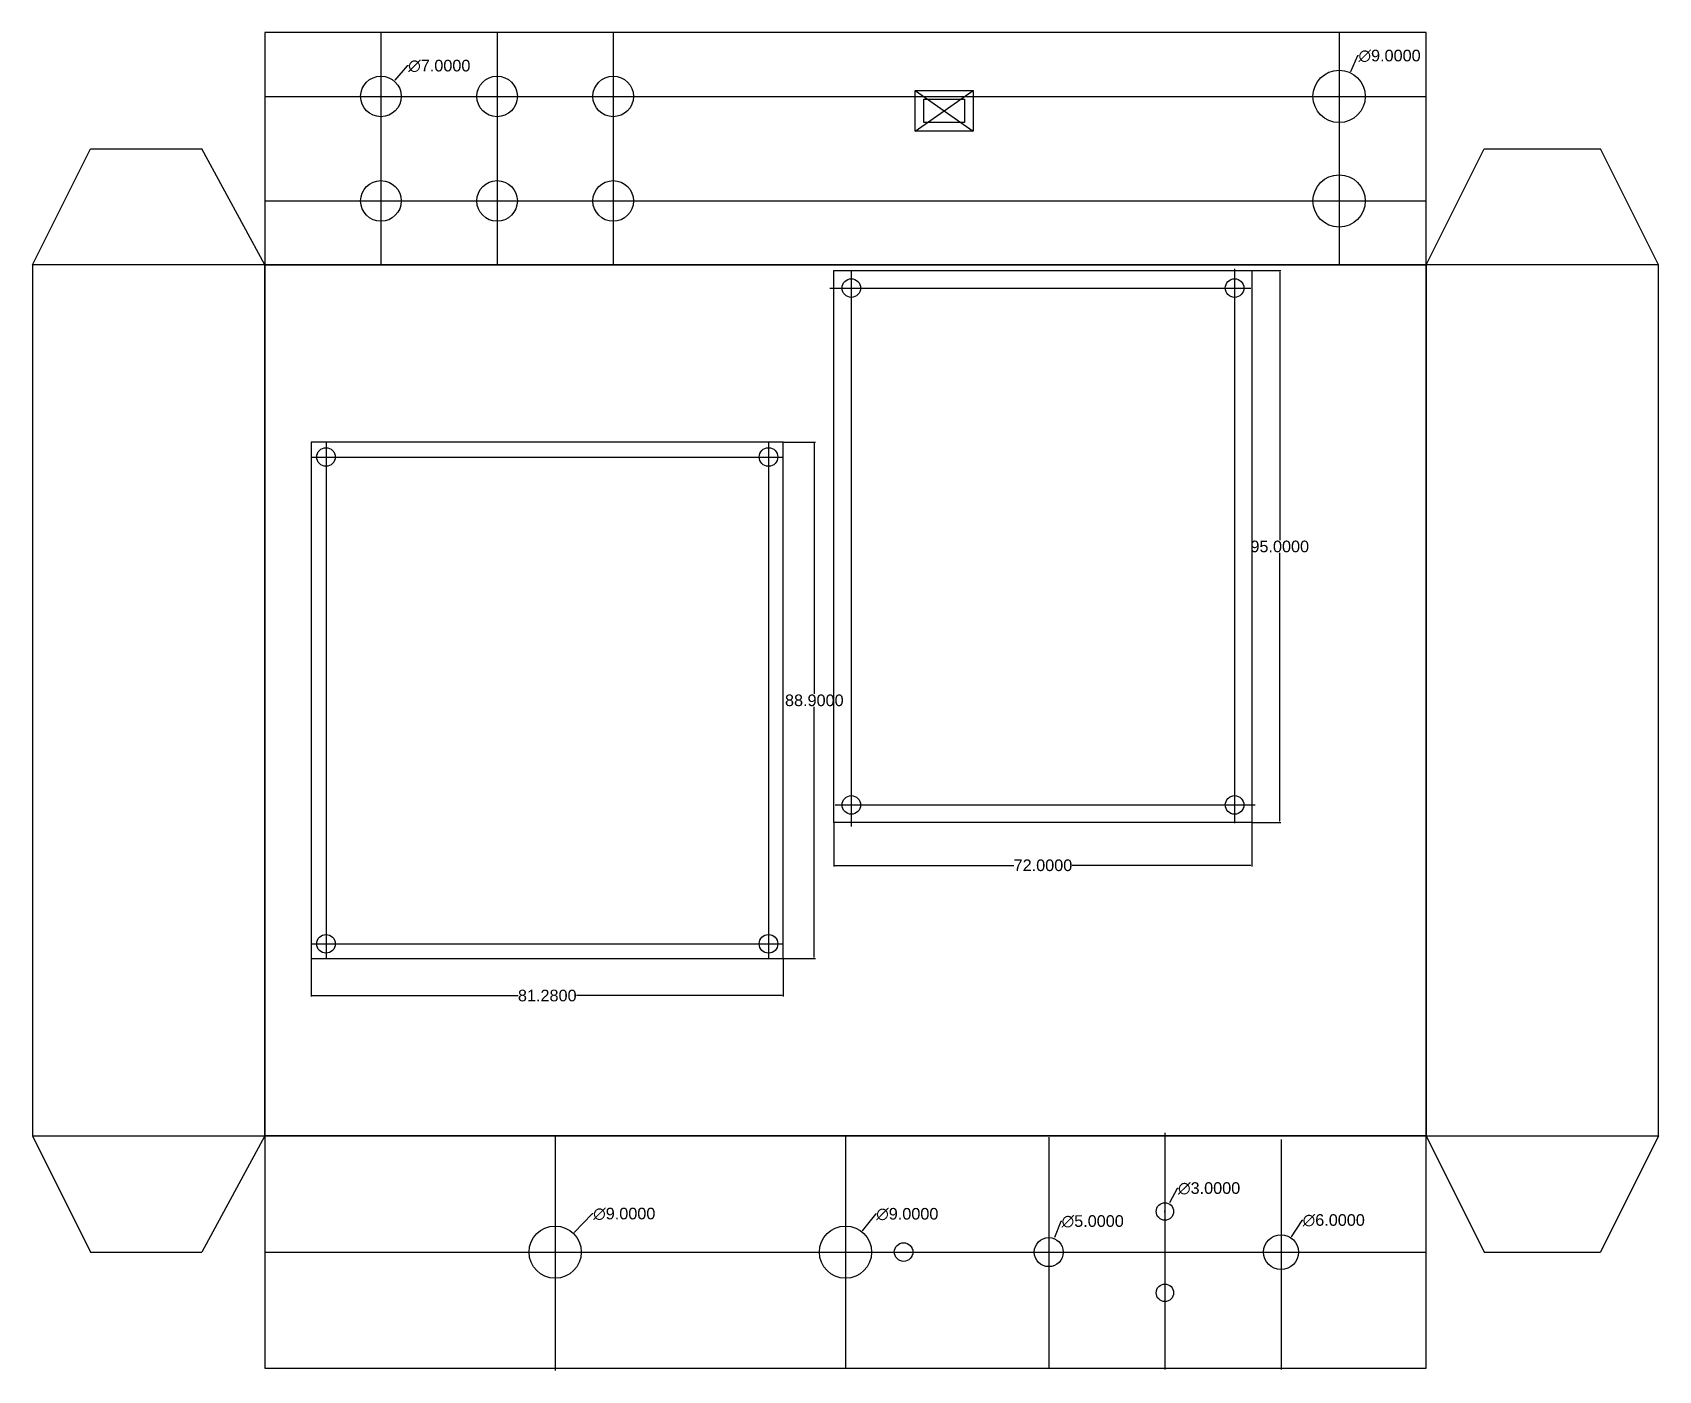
# Model space of a CAD drawing. Header units: inches. Extents: x -40 to 240, y -40 to 190.
import ezdxf

# ---------------------------------------------------------------- set-up
doc = ezdxf.new("R2010")
doc.units = ezdxf.units.IN
doc.header["$MEASUREMENT"] = 0
for name, color, linetype in [('1 Case', 7, 'Continuous'), ('2 PCB', 3, 'Continuous'), ('4 Hole', 7, 'Continuous'), ('5 Guide', 7, 'Continuous'), ('7 Anno', 4, 'Continuous')]:
    doc.layers.add(name, color=color, linetype=linetype)
doc.styles.get("Standard").update_dxf_attribs({"font": 'arial.ttf'})
doc.dimstyles.get("Standard").update_dxf_attribs({"dimtxt": 2, "dimasz": 0.18, "dimexe": 0.18, "dimexo": 0.0625, "dimgap": 0.09, "dimtad": 0, "dimtih": 1, "dimtoh": 1, "dimdec": 4, "dimzin": 0, "dimdsep": 46, "dimtxsty": 'Standard', "dimcen": 0.09, "dimadec": 0, "dimazin": 0, "dimtfac": 1, "dimtdec": 4, "dimtofl": 0, "dimtmove": 0, "dimatfit": 3, "dimfxl": 1, "dimtolj": 1, "dimtzin": 0, "dimarcsym": 0})

# ---------------------------------------------------------------- blocks, each defined once
blk = doc.blocks.new('*D3')
at = {"layer": '7 Anno', "color": 0, "lineweight": -2, "transparency": 16777216}
for p, q in [((98, 53.94), (98, 46.42)), ((170, 53.94), (170, 46.42)), ((98.18, 46.6), (128.99, 46.6)), ((169.82, 46.6), (139.01, 46.6))]:
    blk.add_line(p, q, dxfattribs=at)
at = {"layer": '7 Anno', "color": 0, "transparency": 16777216}
for points in [[(98.18, 46.63), (98.18, 46.57), (98, 46.6)], [(169.82, 46.63), (169.82, 46.57), (170, 46.6)]]:
    blk.add_solid(points, dxfattribs=at)
at = {"layer": 'Defpoints', "color": 0, "transparency": 16777216}
for p in [(98, 54), (170, 54), (170, 46.6)]:
    blk.add_point(p, dxfattribs=at)
at = {"layer": '7 Anno', "color": 0, "transparency": 16777216, "insert": (134, 46.6), "char_height": 2, "attachment_point": 5}
blk.add_mtext('\\A1;72.0000', dxfattribs=at)
blk = doc.blocks.new('*D5')
at = {"layer": '7 Anno', "color": 0, "lineweight": -2, "transparency": 16777216}
for p, q in [((24.54, 184.24), (22.41, 181.78)), ((24.72, 184.24), (24.54, 184.24)), ((19.91, 179), (20.09, 179)), ((20, 178.91), (20, 179.09))]:
    blk.add_line(p, q, dxfattribs=at)
at = {"layer": '7 Anno', "color": 0, "transparency": 16777216}
blk.add_solid([(22.39, 181.8), (22.43, 181.76), (22.29, 181.64)], dxfattribs=at)
at = {"layer": 'Defpoints', "color": 0, "transparency": 16777216}
for p in [(22.29, 181.64), (17.71, 176.36)]:
    blk.add_point(p, dxfattribs=at)
at = {"layer": '7 Anno', "color": 0, "transparency": 16777216, "insert": (30.05, 184.24), "char_height": 2, "attachment_point": 5}
blk.add_mtext('\\A1;∅7.0000', dxfattribs=at)
blk = doc.blocks.new('*D6')
at = {"layer": '7 Anno', "color": 0, "lineweight": -2, "transparency": 16777216}
for p, q in [((188.19, 185.97), (186.95, 183.26)), ((188.37, 185.97), (188.19, 185.97)), ((184.91, 179), (185.09, 179)), ((185, 178.91), (185, 179.09))]:
    blk.add_line(p, q, dxfattribs=at)
at = {"layer": '7 Anno', "color": 0, "transparency": 16777216}
blk.add_solid([(186.92, 183.27), (186.97, 183.24), (186.87, 183.09)], dxfattribs=at)
at = {"layer": 'Defpoints', "color": 0, "transparency": 16777216}
for p in [(186.87, 183.09), (183.13, 174.91)]:
    blk.add_point(p, dxfattribs=at)
at = {"layer": '7 Anno', "color": 0, "transparency": 16777216, "insert": (193.69, 185.97), "char_height": 2, "attachment_point": 5}
blk.add_mtext('\\A1;∅9.0000', dxfattribs=at)
blk = doc.blocks.new('*D7')
at = {"layer": '7 Anno', "color": 0, "lineweight": -2, "transparency": 16777216}
for p, q in [((56.39, -13.42), (53.26, -16.64)), ((56.57, -13.42), (56.39, -13.42)), ((49.91, -20), (50.09, -20)), ((50, -20.09), (50, -19.91))]:
    blk.add_line(p, q, dxfattribs=at)
at = {"layer": '7 Anno', "color": 0, "transparency": 16777216}
blk.add_solid([(53.24, -16.62), (53.28, -16.66), (53.13, -16.77)], dxfattribs=at)
at = {"layer": 'Defpoints', "color": 0, "transparency": 16777216}
for p in [(53.13, -16.77), (46.87, -23.23)]:
    blk.add_point(p, dxfattribs=at)
at = {"layer": '7 Anno', "color": 0, "transparency": 16777216, "insert": (61.9, -13.42), "char_height": 2, "attachment_point": 5}
blk.add_mtext('\\A1;∅9.0000', dxfattribs=at)
blk = doc.blocks.new('*D8')
at = {"layer": '7 Anno', "color": 0, "lineweight": -2, "transparency": 16777216}
for p, q in [((105.14, -13.46), (102.89, -16.32)), ((105.32, -13.46), (105.14, -13.46)), ((99.91, -20), (100.09, -20)), ((100, -20.09), (100, -19.91))]:
    blk.add_line(p, q, dxfattribs=at)
at = {"layer": '7 Anno', "color": 0, "transparency": 16777216}
blk.add_solid([(102.87, -16.3), (102.92, -16.34), (102.78, -16.46)], dxfattribs=at)
at = {"layer": 'Defpoints', "color": 0, "transparency": 16777216}
for p in [(102.78, -16.46), (97.22, -23.54)]:
    blk.add_point(p, dxfattribs=at)
at = {"layer": '7 Anno', "color": 0, "transparency": 16777216, "insert": (110.64, -13.46), "char_height": 2, "attachment_point": 5}
blk.add_mtext('\\A1;∅9.0000', dxfattribs=at)
blk = doc.blocks.new('*D9')
at = {"layer": '7 Anno', "color": 0, "lineweight": -2, "transparency": 16777216}
for p, q in [((137.07, -14.71), (135.97, -17.5)), ((137.25, -14.71), (137.07, -14.71)), ((134.91, -20), (135.09, -20)), ((135, -20.09), (135, -19.91))]:
    blk.add_line(p, q, dxfattribs=at)
at = {"layer": '7 Anno', "color": 0, "transparency": 16777216}
blk.add_solid([(135.95, -17.49), (136, -17.51), (135.91, -17.67)], dxfattribs=at)
at = {"layer": 'Defpoints', "color": 0, "transparency": 16777216}
for p in [(135.91, -17.67), (134.09, -22.33)]:
    blk.add_point(p, dxfattribs=at)
at = {"layer": '7 Anno', "color": 0, "transparency": 16777216, "insert": (142.57, -14.71), "char_height": 2, "attachment_point": 5}
blk.add_mtext('\\A1;∅5.0000', dxfattribs=at)
blk = doc.blocks.new('*D10')
at = {"layer": '7 Anno', "color": 0, "lineweight": -2, "transparency": 16777216}
for p, q in [((157.11, -9.03), (155.79, -11.52)), ((157.29, -9.03), (157.11, -9.03)), ((154.91, -13), (155.09, -13)), ((155, -13.09), (155, -12.91))]:
    blk.add_line(p, q, dxfattribs=at)
at = {"layer": '7 Anno', "color": 0, "transparency": 16777216}
blk.add_solid([(155.76, -11.5), (155.82, -11.53), (155.7, -11.68)], dxfattribs=at)
at = {"layer": 'Defpoints', "color": 0, "transparency": 16777216}
for p in [(155.7, -11.68), (154.3, -14.32)]:
    blk.add_point(p, dxfattribs=at)
at = {"layer": '7 Anno', "color": 0, "transparency": 16777216, "insert": (162.62, -9.03), "char_height": 2, "attachment_point": 5}
blk.add_mtext('\\A1;∅3.0000', dxfattribs=at)
blk = doc.blocks.new('*D11')
at = {"layer": '7 Anno', "color": 0, "lineweight": -2, "transparency": 16777216}
for p, q in [((178.57, -14.53), (176.74, -17.34)), ((178.75, -14.53), (178.57, -14.53)), ((174.91, -20), (175.09, -20)), ((175, -20.09), (175, -19.91))]:
    blk.add_line(p, q, dxfattribs=at)
at = {"layer": '7 Anno', "color": 0, "transparency": 16777216}
blk.add_solid([(176.71, -17.32), (176.76, -17.35), (176.64, -17.49)], dxfattribs=at)
at = {"layer": 'Defpoints', "color": 0, "transparency": 16777216}
for p in [(176.64, -17.49), (173.36, -22.51)]:
    blk.add_point(p, dxfattribs=at)
at = {"layer": '7 Anno', "color": 0, "transparency": 16777216, "insert": (184.08, -14.53), "char_height": 2, "attachment_point": 5}
blk.add_mtext('\\A1;∅6.0000', dxfattribs=at)
blk = doc.blocks.new('*D12')
at = {"layer": '7 Anno', "color": 0, "lineweight": -2, "transparency": 16777216}
for p, q in [((170.06, 149), (174.96, 149)), ((174.78, 148.82), (174.78, 102.61)), ((174.78, 54.18), (174.78, 100.39)), ((170.06, 54), (174.96, 54))]:
    blk.add_line(p, q, dxfattribs=at)
at = {"layer": '7 Anno', "color": 0, "transparency": 16777216}
for points in [[(174.75, 148.82), (174.81, 148.82), (174.78, 149)], [(174.75, 54.18), (174.81, 54.18), (174.78, 54)]]:
    blk.add_solid(points, dxfattribs=at)
at = {"layer": 'Defpoints', "color": 0, "transparency": 16777216}
for p in [(170, 149), (170, 54), (174.78, 54)]:
    blk.add_point(p, dxfattribs=at)
at = {"layer": '7 Anno', "color": 0, "transparency": 16777216, "insert": (174.78, 101.5), "char_height": 2, "attachment_point": 5}
blk.add_mtext('\\A1;95.0000', dxfattribs=at)
blk = doc.blocks.new('*D13')
at = {"layer": '7 Anno', "color": 0, "lineweight": -2, "transparency": 16777216}
for p, q in [((8, 30.49), (8, 23.99)), ((89.28, 30.49), (89.28, 23.99)), ((8.18, 24.17), (43.62, 24.17)), ((89.1, 24.17), (53.66, 24.17))]:
    blk.add_line(p, q, dxfattribs=at)
at = {"layer": '7 Anno', "color": 0, "transparency": 16777216}
for points in [[(8.18, 24.2), (8.18, 24.14), (8, 24.17)], [(89.1, 24.2), (89.1, 24.14), (89.28, 24.17)]]:
    blk.add_solid(points, dxfattribs=at)
at = {"layer": 'Defpoints', "color": 0, "transparency": 16777216}
for p in [(8, 30.55), (89.28, 30.55), (89.28, 24.17)]:
    blk.add_point(p, dxfattribs=at)
at = {"layer": '7 Anno', "color": 0, "transparency": 16777216, "insert": (48.64, 24.17), "char_height": 2, "attachment_point": 5}
blk.add_mtext('\\A1;81.2800', dxfattribs=at)
blk = doc.blocks.new('*D14')
at = {"layer": '7 Anno', "color": 0, "lineweight": -2, "transparency": 16777216}
for p, q in [((89.34, 119.45), (94.81, 119.45)), ((94.63, 119.27), (94.63, 76.11)), ((94.63, 30.73), (94.63, 73.89)), ((89.34, 30.55), (94.81, 30.55))]:
    blk.add_line(p, q, dxfattribs=at)
at = {"layer": '7 Anno', "color": 0, "transparency": 16777216}
for points in [[(94.6, 119.27), (94.66, 119.27), (94.63, 119.45)], [(94.6, 30.73), (94.66, 30.73), (94.63, 30.55)]]:
    blk.add_solid(points, dxfattribs=at)
at = {"layer": 'Defpoints', "color": 0, "transparency": 16777216}
for p in [(89.28, 119.45), (89.28, 30.55), (94.63, 30.55)]:
    blk.add_point(p, dxfattribs=at)
at = {"layer": '7 Anno', "color": 0, "transparency": 16777216, "insert": (94.63, 75), "char_height": 2, "attachment_point": 5}
blk.add_mtext('\\A1;88.9000', dxfattribs=at)

msp = doc.modelspace()

# ---------------------------------------------------------------- linework, layer by layer
at = {"layer": '1 Case'}
for p, q in [((-40, 150), (-30, 170)), ((-30, 170), (-10.85762, 170)), ((0, 150), (-10.85762, 170)), ((200, 150), (210, 170)), ((210, 170), (230, 170)), ((240, 150), (230, 170)), ((-40, 0), (-30, -20)), ((0, 0), (-10.85762, -20)), ((200, 0), (210, -20)), ((240, 0), (230, -20)), ((-30, -20), (-10.85762, -20)), ((210, -20), (230, -20))]:
    msp.add_line(p, q, dxfattribs=at)
for points in [[(0, 150), (200, 150), (200, 190), (0, 190)], [(-40, 0), (0, 0), (0, 150), (-40, 150)], [(0, 0), (200, 0), (200, 150), (0, 150)], [(200, 0), (240, 0), (240, 150), (200, 150)], [(0, -40), (200, -40), (200, 0), (0, 0)]]:
    msp.add_lwpolyline(points, close=True, dxfattribs=at)
at = {"layer": '2 PCB'}
for points in [[(170, 54), (98, 54), (98, 149), (170, 149)], [(8, 30.55), (89.28, 30.55), (89.28, 119.45), (8, 119.45)]]:
    msp.add_lwpolyline(points, close=True, dxfattribs=at)
at = {"layer": '4 Hole'}
for p, q in [((112, 180), (122, 173)), ((112, 173), (122, 180)), ((8, 116.91), (89.28, 116.91))]:
    msp.add_line(p, q, dxfattribs=at)
msp.add_lwpolyline([(112, 180), (122, 180), (122, 173), (112, 173)], close=True, dxfattribs=at)
for centre, radius in [((101, 146), 1.6), ((167, 146), 1.6), ((101, 57), 1.6), ((167, 57), 1.6), ((155, -13), 1.5), ((50, -20), 4.5), ((100, -20), 4.5), ((109.99998, -19.98226), 1.6), ((135, -20), 2.5), ((175, -20), 3), ((155, -27), 1.5)]:
    msp.add_circle(centre, radius, dxfattribs=at)
at = {"layer": '5 Guide'}
for p, q in [((20, 190), (20, 150)), ((40, 190), (40, 150)), ((60, 190), (60, 150)), ((185, 190), (185, 150)), ((112, 180), (122, 180)), ((0, 179), (200, 179)), ((0, 161), (200, 161)), ((101, 149.10747), (101, 53.27868)), ((167, 149.29574), (167, 53.84348)), ((97.27369, 146), (169.80149, 146)), ((10.54, 119.45), (10.54, 30.55)), ((86.74, 119.45), (86.74, 30.55)), ((98.21561, 57), (170.55502, 57)), ((8, 33.09), (89.28, 33.09)), ((100, 0), (100, -40)), ((155, 0.55064), (155, -40.18617)), ((50, -0.01514), (50, -40.37476)), ((135, -0.20374), (135, -39.99757)), ((175, -0.58093), (175, -40.18617)), ((0, -20), (200, -20))]:
    msp.add_line(p, q, dxfattribs=at)
msp.add_lwpolyline([(113.5, 178.5), (120.5, 178.5), (120.5, 174.5), (113.5, 174.5)], close=True, dxfattribs=at)
for centre, radius in [((20, 179), 3.5), ((40, 179), 3.5), ((60, 179), 3.5), ((185, 179), 4.5), ((185, 161), 4.5), ((20, 161), 3.5), ((40, 161), 3.5), ((60, 161), 3.5), ((10.54, 116.91), 1.6), ((86.74, 116.91), 1.6), ((10.54, 33.09), 1.6), ((86.74, 33.09), 1.6)]:
    msp.add_circle(centre, radius, dxfattribs=at)

# ---------------------------------------------------------------- dimensions: what is measured, and where the dimension line sits
at = {"layer": '7 Anno'}
for p1, p2, picture, middle in [((17.70631, 176.35633), (22.29369, 181.64367), '*D5', (30.05063, 184.23806)), ((183.12882, 174.90748), (186.87118, 183.09252), '*D6', (193.69296, 185.97026)), ((154.29549, -14.32426), (155.70451, -11.67574), '*D10', (162.61656, -9.03286)), ((46.86508, -23.22836), (53.13492, -16.77164), '*D7', (61.89628, -13.41926)), ((97.21955, -23.53823), (102.78045, -16.46177), '*D8', (110.64152, -13.46488)), ((134.09132, -22.32901), (135.90868, -17.67099), '*D9', (142.57158, -14.70584)), ((173.35917, -22.51151), (176.64083, -17.48849), '*D11', (184.08065, -14.52856))]:
    dim = msp.add_diameter_dim_2p(p1=p1, p2=p2, dimstyle='Standard', dxfattribs=at)
    dim.commit()
    dim.dimension.update_dxf_attribs({"geometry": picture, "text_midpoint": middle, "dimtype": 163})
for base, p1, p2, picture, middle in [((174.78333, 54), (170, 149), (170, 54), '*D12', (174.78333, 101.5)), ((94.6289, 30.55), (89.28, 119.45), (89.28, 30.55), '*D14', (94.6289, 75))]:
    dim = msp.add_linear_dim(base=base, p1=p1, p2=p2, angle=90, dimstyle='Standard', dxfattribs=at)
    dim.commit()
    dim.dimension.update_dxf_attribs({"geometry": picture, "text_midpoint": middle})
for base, p1, p2, picture, middle in [((170, 46.59812), (98, 54), (170, 54), '*D3', (134, 46.59812)), ((89.28, 24.17135), (8, 30.55), (89.28, 30.55), '*D13', (48.64, 24.17135))]:
    dim = msp.add_linear_dim(base=base, p1=p1, p2=p2, dimstyle='Standard', dxfattribs=at)
    dim.commit()
    dim.dimension.update_dxf_attribs({"geometry": picture, "text_midpoint": middle})

doc.saveas('drawing.dxf')
